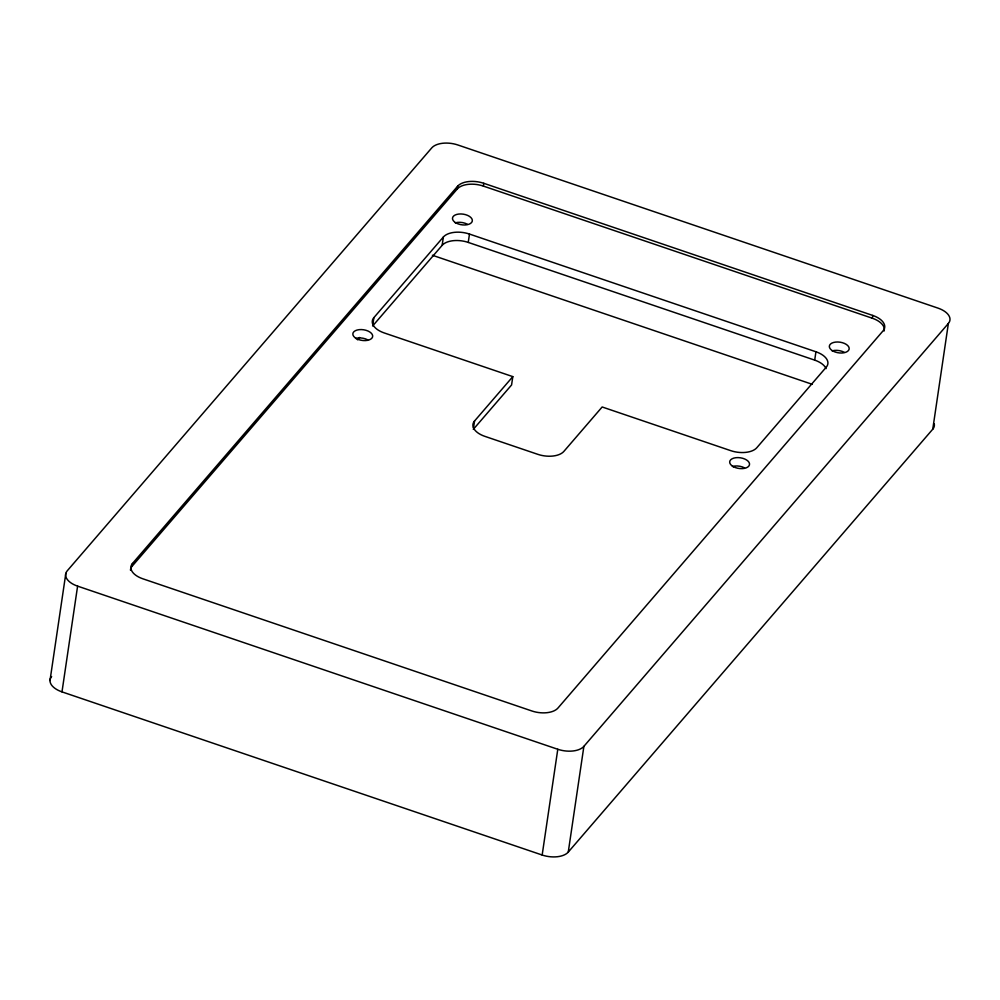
<?xml version="1.0" encoding="UTF-8"?>
<svg xmlns="http://www.w3.org/2000/svg" width="1000" height="1000" viewBox="0 0 1000 1000"><rect width="100%" height="100%" fill="white"/><g stroke="black" fill="none" stroke-linecap="round" stroke-linejoin="round"><path stroke-width="1.5" d="M50 680.525L65.825 573.387M61.988 691.875L77.6 586.138A20.013 10.75 8.4 0 1 67.237 570.812L431.737 147.912A20.013 10.75 8.4 0 1 457.837 144.975L938.012 308.125A20.013 10.75 8.4 0 1 948.375 323.45L932.763 429.188L568.263 852.087A20.013 10.75 8.4 0 1 542.163 855.025L61.988 691.875A20.013 10.75 8.4 0 1 51.625 676.55M130.463 570.225A20.013 10.75 8.4 0 1 132.075 566.263L132.487 563.475L457.65 186.213A20.013 10.75 8.4 0 1 483.75 183.287L872.763 315.45A20.013 10.75 8.4 0 1 883.125 330.775L557.962 708.037A20.013 10.75 8.4 0 1 531.862 710.975L142.863 578.8A20.013 10.75 8.4 0 1 132.487 563.475M373.888 317.625L372.65 325.975L442.137 245.35L443.375 237A20.013 10.75 8.4 0 1 469.475 234.062L815.938 351.775A20.013 10.75 8.4 0 1 826.3 367.1L756.812 447.725A20.013 10.75 8.4 0 1 730.713 450.65L602.163 406.975L563.875 451.4A20.013 10.75 8.4 0 1 537.775 454.325L484.888 436.362A20.013 10.75 8.4 0 1 474.525 421.037L512.812 376.625L384.25 332.95A20.013 10.75 8.4 0 1 373.888 317.625L443.375 237M132.075 566.263L457.238 189L457.65 186.213M442.137 245.35A20.013 10.75 8.4 0 1 468.25 242.413L469.475 234.062M457.238 189A20.013 10.75 8.4 0 1 483.338 186.075L483.75 183.287M473.5 428L474.525 421.037M512.812 376.625L511.575 384.975L473.288 429.387M542.163 855.025L557.788 749.275A20.013 10.75 8.4 0 0 583.888 746.338L948.375 323.45M568.263 852.087L583.888 746.338M826.087 368.612A20.013 10.75 8.4 0 0 814.7 360.125L815.938 351.775M884.125 330.988A20.013 10.75 8.4 0 0 872.35 318.238L872.763 315.45M357.562 339.837L359.6 337.463M483.338 186.075L872.35 318.238M468.25 242.413L814.7 360.125M432.375 255.25L812.337 384.338M77.6 586.138L557.788 749.275M934.25 423.8A20.013 10.75 8.4 0 1 932.763 429.188M832.1 350.887A10 5.375 8.4 0 1 844.188 352.25M732.45 466.5A10 5.375 8.4 0 1 744.538 467.863M355.6 338.462A10 5.375 8.4 0 1 367.688 339.825M455.25 222.85A10 5.375 8.4 0 1 467.337 224.213M833.1 351.112A10 5.375 8.4 0 0 849.087 349.312A10 5.375 8.4 0 0 835.588 342.088A10 5.375 8.4 0 0 833.1 351.112M456.25 223.075A10 5.375 8.4 0 0 472.238 221.287A10 5.375 8.4 0 0 458.75 214.05A10 5.375 8.4 0 0 456.25 223.075M733.45 466.725A10 5.375 8.4 0 0 749.438 464.925A10 5.375 8.4 0 0 735.95 457.7A10 5.375 8.4 0 0 733.45 466.725M356.6 338.688A10 5.375 8.4 0 0 372.587 336.9A10 5.375 8.4 0 0 359.1 329.663A10 5.375 8.4 0 0 356.6 338.688"/></g></svg>
